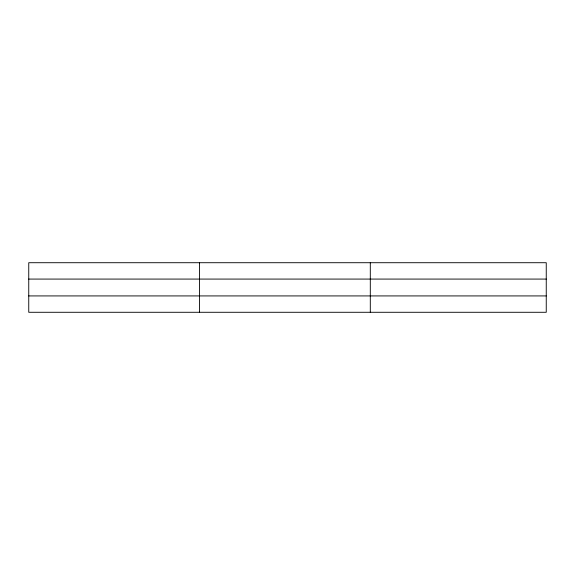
<?xml version="1.0" encoding="UTF-8"?>
<svg xmlns="http://www.w3.org/2000/svg" width="575" height="575" viewBox="0 0 575 575"><rect width="100%" height="100%" fill="white"/><g stroke="black" fill="none" stroke-linecap="round" stroke-linejoin="round"><path stroke-width="0.86" d="M199.525 262.717L199.525 312.283M370.3 262.717L370.3 312.283M546.25 295.924L546.25 312.283L28.75 312.283L28.75 262.717L546.25 262.717L546.25 295.924L28.75 295.924M28.75 279.076L546.25 279.076"/></g></svg>
